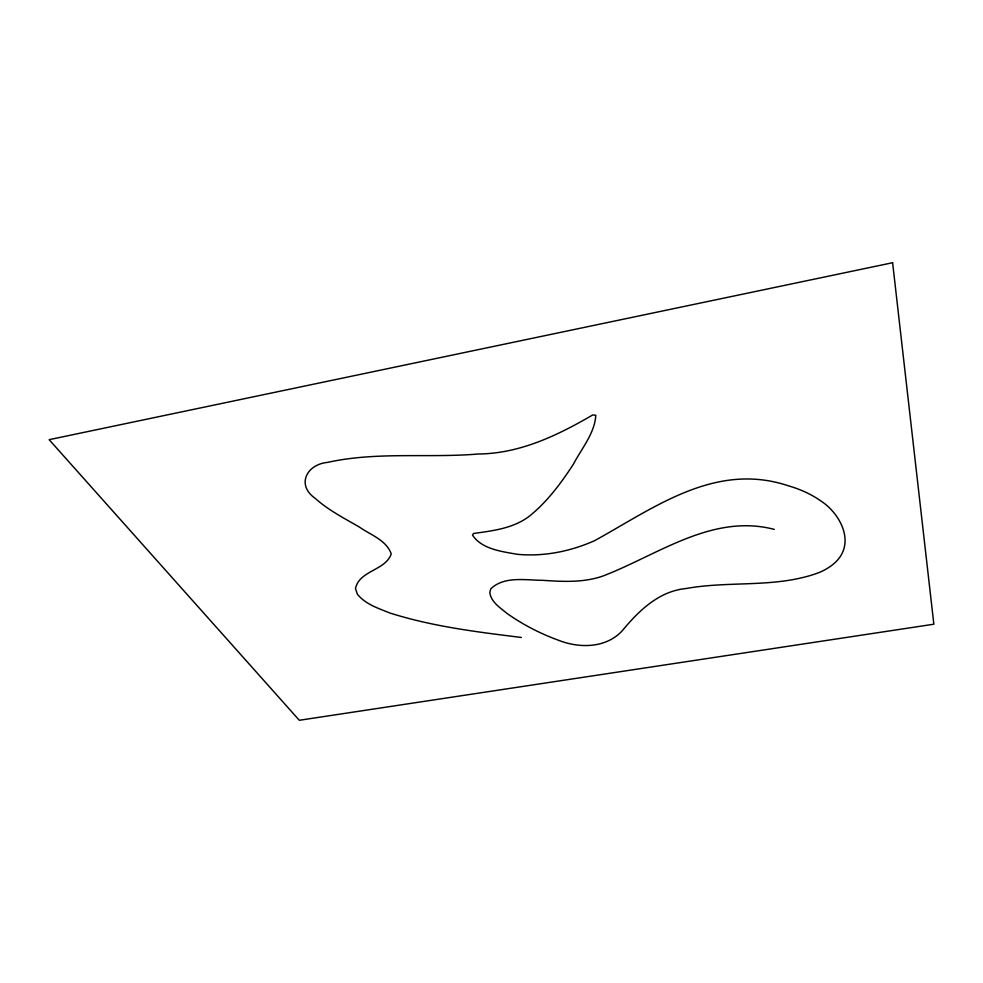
<?xml version="1.0" encoding="UTF-8"?>
<svg xmlns="http://www.w3.org/2000/svg" width="983" height="983" viewBox="0 0 983 983"><rect width="100%" height="100%" fill="white"/><g stroke="black" fill="none" stroke-linecap="round" stroke-linejoin="round"><path stroke-width="1.47" d="M521.383 637.463C477.21 631.995 432.667 626.564 390.079 613.06C378.418 608.391 365.529 604.324 357.357 594.162L355.477 588.498C359.336 570.349 385.508 570.656 391.222 553.921C386.503 540.208 370.652 534.924 359.618 527.22C344.431 518.324 328.482 510.3 315.31 498.442C295.908 485 306.721 464.283 327.585 462.391C377.03 451.43 428.121 458.213 478.229 454.011C519.921 453.618 557.594 435.42 592.724 414.949L595.784 415.268C594.764 433.306 581.531 448.629 573.384 464.222C561.809 481.965 549.116 499.278 532.97 513.175C516.554 528.031 494.363 530.599 473.548 533.474L472.516 535.096C481.67 549.19 501.785 551.512 517.169 554.289C543.759 556.845 570.742 551.377 595.022 540.466C654.961 507.302 715.501 461.641 788.133 485.713A118.918 67.766 -5.7 0 1 820.375 500.642C838.794 512.278 854.424 539.421 838.413 559.069A50.317 28.212 -7.5 0 1 819.269 572.487C776.791 588.51 730.222 580.523 686.22 588.498C658.733 591.152 638.692 610.885 622.042 630.988C605.54 648.547 578.741 648.473 557.742 639.97C539.728 633.347 522.538 624.426 506.884 613.331C500.101 607.654 491.009 602.026 489.78 592.491L490.836 588.805C504.304 575.817 525.659 580.277 542.677 580.314C562.866 581.69 583.742 582.821 603.157 575.94C658.057 554.879 712.319 513.224 774.272 529.382M892.613 262.719L49.15 439.671L299.311 720.281L933.85 624.205L892.613 262.719"/></g></svg>
